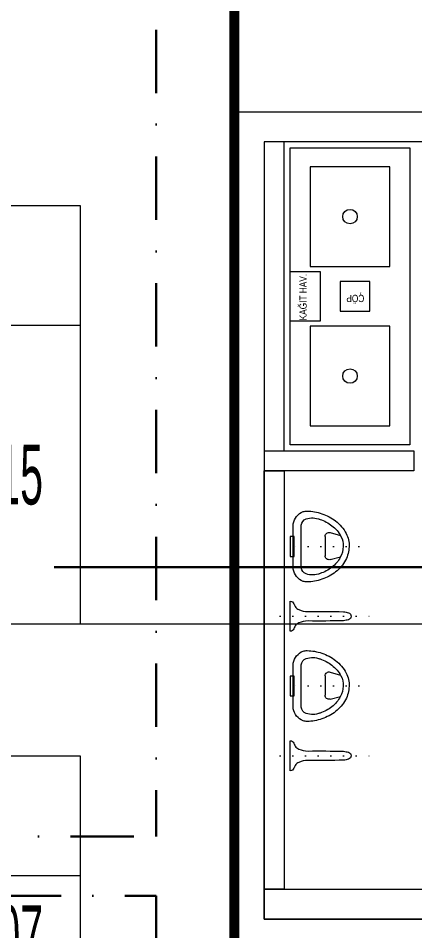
# Model space of a CAD drawing. Header units: metres. Extents: x -19121 to 152404, y -12107 to 29421.
# Drawn here: x 61951.7 to 62150.5, y 2639.2 to 3097 of the extents above; entities that cross this region are included whole.
import ezdxf
from ezdxf.enums import TextEntityAlignment as Align

# ---------------------------------------------------------------- set-up
doc = ezdxf.new("R2010")
doc.units = ezdxf.units.M
doc.header["$LTSCALE"] = 50
doc.header["$MEASUREMENT"] = 0
doc.linetypes.add('DASHDOT', pattern=[25.4, 12.7, -6.35, 0, -6.35])
doc.linetypes.add('DOT2', pattern=[0.125, 0, -0.125])
doc.layers.get('0').update_dxf_attribs({"color": 9, "lineweight": 9})
for name, color, linetype, lineweight in [('00', 9, 'Continuous', 9), ('06D', 9, 'Continuous', 9), ('20', 9, 'DOT2', 9), ('21_mahal200', 9, 'Continuous', 9), ('E-KABLO', 7, 'Continuous', 30), ('E-YAZI', 7, 'Continuous', 30), ('SERAMİK', 9, 'Continuous', 9), ('TEFRİŞ', 9, 'Continuous', 9), ('YAZI', 9, 'Continuous', 9)]:
    doc.layers.add(name, color=color, linetype=linetype, lineweight=lineweight)
doc.styles.add('Arial', font='arial.ttf', dxfattribs={"height": 2.5})
doc.styles.add('MuuM_TEXT-STANDART', font='ARIALN.TTF')
doc.dimstyles.new('MuuM_DIM200', dxfattribs={"dimscale": 20, "dimtxt": 2, "dimasz": 1, "dimexe": 1, "dimexo": 1, "dimgap": 1, "dimtad": 1, "dimdec": 1, "dimrnd": 0.5, "dimdsep": 46, "dimtxsty": 'MuuM_TEXT-STANDART', "dimblk": 'ARCHTICK', "dimcen": 0, "dimdle": 0.15, "dimclrd": 256, "dimclre": 256, "dimclrt": 256, "dimadec": 0, "dimazin": 0, "dimtfac": 5, "dimtdec": 1, "dimtix": 1, "dimtmove": 2, "dimatfit": 3, "dimldrblk": 'DOT', "dimfxl": 3, "dimfxlon": 1, "dimtolj": 1, "dimlwd": -1, "dimlwe": -1, "dimarcsym": 0})

# ---------------------------------------------------------------- blocks, each defined once
blk = doc.blocks.new('_ArchTick')
at = {"color": 0, "linetype": 'ByBlock', "const_width": 0.15}
blk.add_lwpolyline([(-0.5, -0.5), (0.5, 0.5)], dxfattribs=at)
blk = doc.blocks.new('_Dot')
at = {"color": 0, "linetype": 'ByBlock', "lineweight": -2}
blk.add_line((-0.5, 0), (-1, 0), dxfattribs=at)
at = {"color": 0, "linetype": 'ByBlock', "const_width": 0.5}
blk.add_lwpolyline([(-0.25, 0, 1), (0.25, 0, 1)], format="xyb", close=True, dxfattribs=at)
blk = doc.blocks.new('0_roomno2')
blk.add_lwpolyline([(19.375, -10.5), (0, -10.5), (0, 0), (19.375, 0)], close=True)
for points in [[(0, -3), (19.375, -3)], [(8.125, -3), (8.125, -10.5)], [(11.875, -3), (11.875, -10.5)], [(15.625, -3), (15.625, -10.5)], [(0, -6.75), (8.125, -6.75)]]:
    blk.add_lwpolyline(points)
at = {"style": 'MuuM_TEXT-STANDART', "width": 0.6}
blk.add_text('H:', height=1.5, dxfattribs=at).set_placement((0.35, -8.608), align=Align.MIDDLE_LEFT)
at = {"style": 'Arial'}
blk.add_attdef('ODANO', (0, 1.17), '', height=2, dxfattribs=at)
blk.add_attdef('MEKANADI', text='', height=2, dxfattribs=at).set_placement((0.35, -3), align=Align.BOTTOM_LEFT)
at = {"style": 'MuuM_TEXT-STANDART', "width": 0.6}
for tag, p in [('YER01', (10, -4.5)), ('TAVAN01', (13.75, -4.5)), ('DUVAR01', (17.5, -4.5)), ('YER02', (10, -6.75)), ('TAVAN02', (13.75, -6.75)), ('DUVAR02', (17.5, -6.75)), ('YER03', (10, -9)), ('TAVAN03', (13.75, -9)), ('DUVAR03', (17.5, -9))]:
    blk.add_attdef(tag, text='', height=1.5, dxfattribs=at).set_placement(p, align=Align.MIDDLE_CENTER)
for tag, p in [('M2', (0.35, -4.875)), ('TEMIZTAVANYUKSEKLIGI', (1.8, -8.608))]:
    blk.add_attdef(tag, text='', height=1.5, dxfattribs=at).set_placement(p, align=Align.MIDDLE_LEFT)
blk = doc.blocks.new('San-p-uripart')
at = {"linetype": 'DOT2'}
for p, q in [((0, 5), (0, -40.5)), ((-5.77, -2.73), (-5.77, 3.35)), ((5.77, -2.73), (5.77, 3.35))]:
    blk.add_line(p, q, dxfattribs=at)
blk.add_lwpolyline([(0, 0), (-7.5, 0, 0.335863), (-6.29, -1.8, -0.061447), (-4.83, -2.51, -0.147975), (-3.31, -4.31, -0.105673), (-2.38, -8.95, 0.01101), (-2.23, -26.78, 0.044983), (-1.74, -29.26, 0.284409), (0, -30.59, 0.284409), (1.74, -29.26, 0.044983), (2.23, -26.78, 0.01101), (2.38, -8.95, -0.105673), (3.31, -4.31, -0.147975), (4.83, -2.51, -0.061447), (6.29, -1.8, 0.335863), (7.5, 0)], format="xyb", close=True)
blk = doc.blocks.new('v-k-pisuar01-p-s')
at = {"linetype": 'DOT2'}
blk.add_line((0, -33), (0, 5), dxfattribs=at)
for p, q in [((-5.07, -16), (4.66, -16)), ((-6.98, -18.56), (-5.47, -23.73)), ((6.59, -18.52), (5.19, -23.78))]:
    blk.add_line(p, q)
for points in [[(11.42, 0), (-11.42, 0, 0.252384), (-17.51, -5, 0.055826), (-17.74, -7, 0.088182), (-16.42, -14.39, 0.087476), (-12.79, -21.28, 0.105521), (-6.48, -26.6, 0.141396), (0.13, -28, 0.121036), (6.87, -26.29, 0.105521), (12.81, -21.28, 0.087476), (16.45, -14.39, 0.088182), (17.76, -7, 0.066704), (17.51, -5, 0.252384), (11.42, 0)], [(13.57, -13.47, 0.172375), (13.81, -6.52, 0.252384), (10.66, -3.93), (-10.66, -3.93, 0.252384), (-13.81, -6.52, 0.172375), (-13.57, -13.47, 0.087476), (-10.42, -19.44, 0.105521), (-5.06, -23.95, 0.144004), (0.01, -25, 0.123151), (5.45, -23.64, 0.105521), (10.44, -19.44, 0.087476), (13.59, -13.47)]]:
    blk.add_lwpolyline(points, format="xyb")
blk.add_lwpolyline([(-5, -0.5), (-5, 1.5), (5, 1.5), (5, -0.5)], close=True)
for centre, radius, start, end in [((1.16, -7.48), 15.9, 200.6506, 202.1301), ((-1.14, -7.48), 15.9, 337.8699, 339.3494), ((-5.07, -18), 2, 90, 196.3895), ((4.66, -18), 2, 345.0686, 90)]:
    blk.add_arc(centre, radius, start, end)
blk = doc.blocks.new('rrrrrrrrrrrrrrrrrrrrrrrrrrrrrrrrrrrrrrrrrrr')
at = {"layer": 'TEFRİŞ'}
blk.add_lwpolyline([(30902.52, -1571.49), (30902.52, -1621.49), (30942.52, -1621.49), (30942.52, -1571.49)], close=True, dxfattribs=at)
blk.add_circle((30922.52, -1596.49), 3.65, dxfattribs=at)
blk = doc.blocks.new('EWWWWWWWWWWEEEEEEEEEEEFDFF')
at = {"layer": 'TEFRİŞ'}
blk.add_lwpolyline([(44975.4, -1051.58), (44975.4, -902.58), (45035.4, -902.58), (45035.4, -1051.58), (44975.4, -1051.58)], dxfattribs=at)
for points in [[(44975.4, -989.58), (44975.4, -964.58), (44990.4, -964.58), (44990.4, -989.58)], [(45015.4, -984.58), (45015.4, -969.58), (45000.4, -969.58), (45000.4, -984.58)]]:
    blk.add_lwpolyline(points, close=True, dxfattribs=at)
at = {"rotation": 180}
for p in [(75927.92, -2533.57), (75927.92, -2613.57)]:
    blk.add_blockref('rrrrrrrrrrrrrrrrrrrrrrrrrrrrrrrrrrrrrrrrrrr', p, dxfattribs=at)
at = {"layer": 'YAZI', "char_height": 3.629, "width": 53.2774, "attachment_point": 3, "style": 'MuuM_TEXT-STANDART'}
for s, insert, rotation in [('KAĞIT HAV.', (44980.05, -965.81), 90), ('ÇÖP', (45003.57, -979.96), 180)]:
    blk.add_mtext(s, dxfattribs=dict(at, insert=insert, rotation=rotation))
blk = doc.blocks.new('1.bod.mimari1.elk')
at = {"layer": '00'}
for points in [[(6400, -6000), (6075, -6000), (6075, -6035), (6060, -6035), (6060, -5580), (6095, -5580)], [(6095, -5580), (6470, -5580)], [(6095, -5595), (6075, -5595), (6075, -5985), (6385, -5985)], [(6385, -5595), (6095, -5595)], [(6075, -5750), (6150, -5750), (6150, -5760), (6075, -5760)], [(6075, -5970), (6075, -5760), (6085, -5760), (6085, -5970), (6075, -5970)], [(6370, -5985), (6075, -5985), (6075, -5970), (6370, -5970), (6370, -5985)]]:
    blk.add_lwpolyline(points, dxfattribs=at)
blk.add_lwpolyline([(6085, -5595), (6075, -5595), (6075, -5750), (6085, -5750)], close=True, dxfattribs=at)
at = {"layer": '20', "ltscale": 2, "const_width": 5}
blk.add_lwpolyline([(6820, -6550), (6060, -6550), (6060, -4550), (6820, -4550)], close=True, dxfattribs=at)
at = {"layer": '21_mahal200'}
ref = blk.add_blockref('0_roomno2', (5595.16, -5626.91), dxfattribs=dict(at, xscale=20, yscale=20, zscale=20))
ref.add_attrib('ODANO', 'B1-35', (5595.16, -5618.26), dxfattribs={"layer": '0', "height": 40, "style": 'Arial'})
ref.add_attrib('MEKANADI', 'WC', dxfattribs={"layer": '0', "height": 40, "style": 'Arial'}).set_placement((5602.16, -5686.91), align=Align.BOTTOM_LEFT)
ref.add_attrib('M2', '##### m2', dxfattribs={"layer": '0', "height": 30, "style": 'MuuM_TEXT-STANDART', "width": 0.6}).set_placement((5602.16, -5724.41), align=Align.MIDDLE_LEFT)
ref.add_attrib('TEMIZTAVANYUKSEKLIGI', '2.40 M', dxfattribs={"layer": '0', "height": 30, "style": 'MuuM_TEXT-STANDART', "width": 0.6}).set_placement((5631.16, -5799.07), align=Align.MIDDLE_LEFT)
ref.add_attrib('YER01', 'Y05', dxfattribs={"layer": '0', "height": 30, "style": 'MuuM_TEXT-STANDART', "width": 0.6}).set_placement((5795.16, -5716.91), align=Align.MIDDLE_CENTER)
ref.add_attrib('TAVAN01', 'T01', dxfattribs={"layer": '0', "height": 30, "style": 'MuuM_TEXT-STANDART', "width": 0.6}).set_placement((5870.16, -5716.91), align=Align.MIDDLE_CENTER)
ref.add_attrib('TAVAN02', 'T09', dxfattribs={"layer": '0', "height": 30, "style": 'MuuM_TEXT-STANDART', "width": 0.6}).set_placement((5870.16, -5761.91), align=Align.MIDDLE_CENTER)
ref.add_attrib('DUVAR02', 'D15', dxfattribs={"layer": '0', "height": 30, "style": 'MuuM_TEXT-STANDART', "width": 0.6}).set_placement((5945.16, -5761.91), align=Align.MIDDLE_CENTER)
ref = blk.add_blockref('0_roomno2', (5595.16, -5903.04), dxfattribs=dict(at, xscale=20, yscale=20, zscale=20))
ref.add_attrib('ODANO', 'B1-36', (5595.16, -5894.4), dxfattribs={"layer": '0', "height": 40, "style": 'Arial'})
ref.add_attrib('MEKANADI', 'ELEK.ODASI', dxfattribs={"layer": '0', "height": 40, "style": 'Arial'}).set_placement((5602.16, -5963.04), align=Align.BOTTOM_LEFT)
ref.add_attrib('M2', '#### m2', dxfattribs={"layer": '0', "height": 30, "style": 'MuuM_TEXT-STANDART', "width": 0.6}).set_placement((5602.16, -6000.54), align=Align.MIDDLE_LEFT)
ref.add_attrib('TEMIZTAVANYUKSEKLIGI', '2.90 M', dxfattribs={"layer": '0', "height": 30, "style": 'MuuM_TEXT-STANDART', "width": 0.6}).set_placement((5631.16, -6075.2), align=Align.MIDDLE_LEFT)
ref.add_attrib('YER01', 'Y02', dxfattribs={"layer": '0', "height": 30, "style": 'MuuM_TEXT-STANDART', "width": 0.6}).set_placement((5795.16, -5993.04), align=Align.MIDDLE_CENTER)
ref.add_attrib('TAVAN01', 'T09', dxfattribs={"layer": '0', "height": 30, "style": 'MuuM_TEXT-STANDART', "width": 0.6}).set_placement((5870.16, -5993.04), align=Align.MIDDLE_CENTER)
ref.add_attrib('DUVAR01', 'D07', dxfattribs={"layer": '0', "height": 30, "style": 'MuuM_TEXT-STANDART', "width": 0.6}).set_placement((5945.16, -5993.04), align=Align.MIDDLE_CENTER)
at = {"layer": 'SERAMİK'}
blk.add_blockref('EWWWWWWWWWWEEEEEEEEEEEFDFF', (-38887.4, -4695.42), dxfattribs=at)
at = {"layer": 'TEFRİŞ', "xscale": -1, "rotation": 90}
for p in [(6089.5, -5798), (6089.5, -5868.01)]:
    blk.add_blockref('v-k-pisuar01-p-s', p, dxfattribs=at)
at = {"layer": 'TEFRİŞ', "linetype": 'ByBlock', "xscale": -1, "rotation": 90}
for p in [(6088, -5833.01), (6088, -5903.01)]:
    blk.add_blockref('San-p-uripart', p, dxfattribs=at)
at = {"layer": '21_mahal200'}
blk.add_leader([(6196.52, -5836.91), (5982.66, -5836.91)], dimstyle='MuuM_DIM200', override={"dimasz": 1, "dimfxl": 10}, dxfattribs=at)

msp = doc.modelspace()

# ---------------------------------------------------------------- linework, layer by layer
at = {"layer": 'E-KABLO', "color": 3, "linetype": 'DASHDOT', "ltscale": 0.05}
for p, q in [((62020.78, 3218.47), (62020.78, 2686.46)), ((61341.83, 2686.46), (62020.78, 2686.46)), ((61369.03, 2656.62), (62020.78, 2656.62)), ((62020.78, 2656.62), (62020.78, 1662.59))]:
    msp.add_line(p, q, dxfattribs=at)
at = {"layer": 'E-YAZI', "color": 3}
msp.add_line((61969.69, 2821.67), (62165.06, 2821.67), dxfattribs=at)

# ---------------------------------------------------------------- block references
at = {"layer": '06D'}
msp.add_blockref('1.bod.mimari1.elk', (56000, 8630), dxfattribs=at)

doc.saveas('drawing.dxf')
